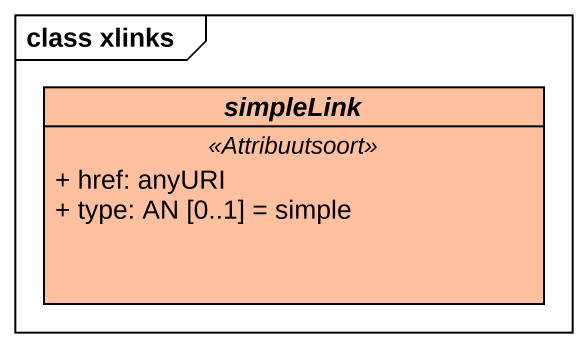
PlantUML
@startuml
mainframe class xlinks
hide circle
hide empty members
skinparam classAttributeIconSize 0
abstract class simpleLink #FFC0A0 {
  .. <<Attribuutsoort>> ..
  + href: anyURI
  + type: AN [0..1] = simple
}
@enduml
